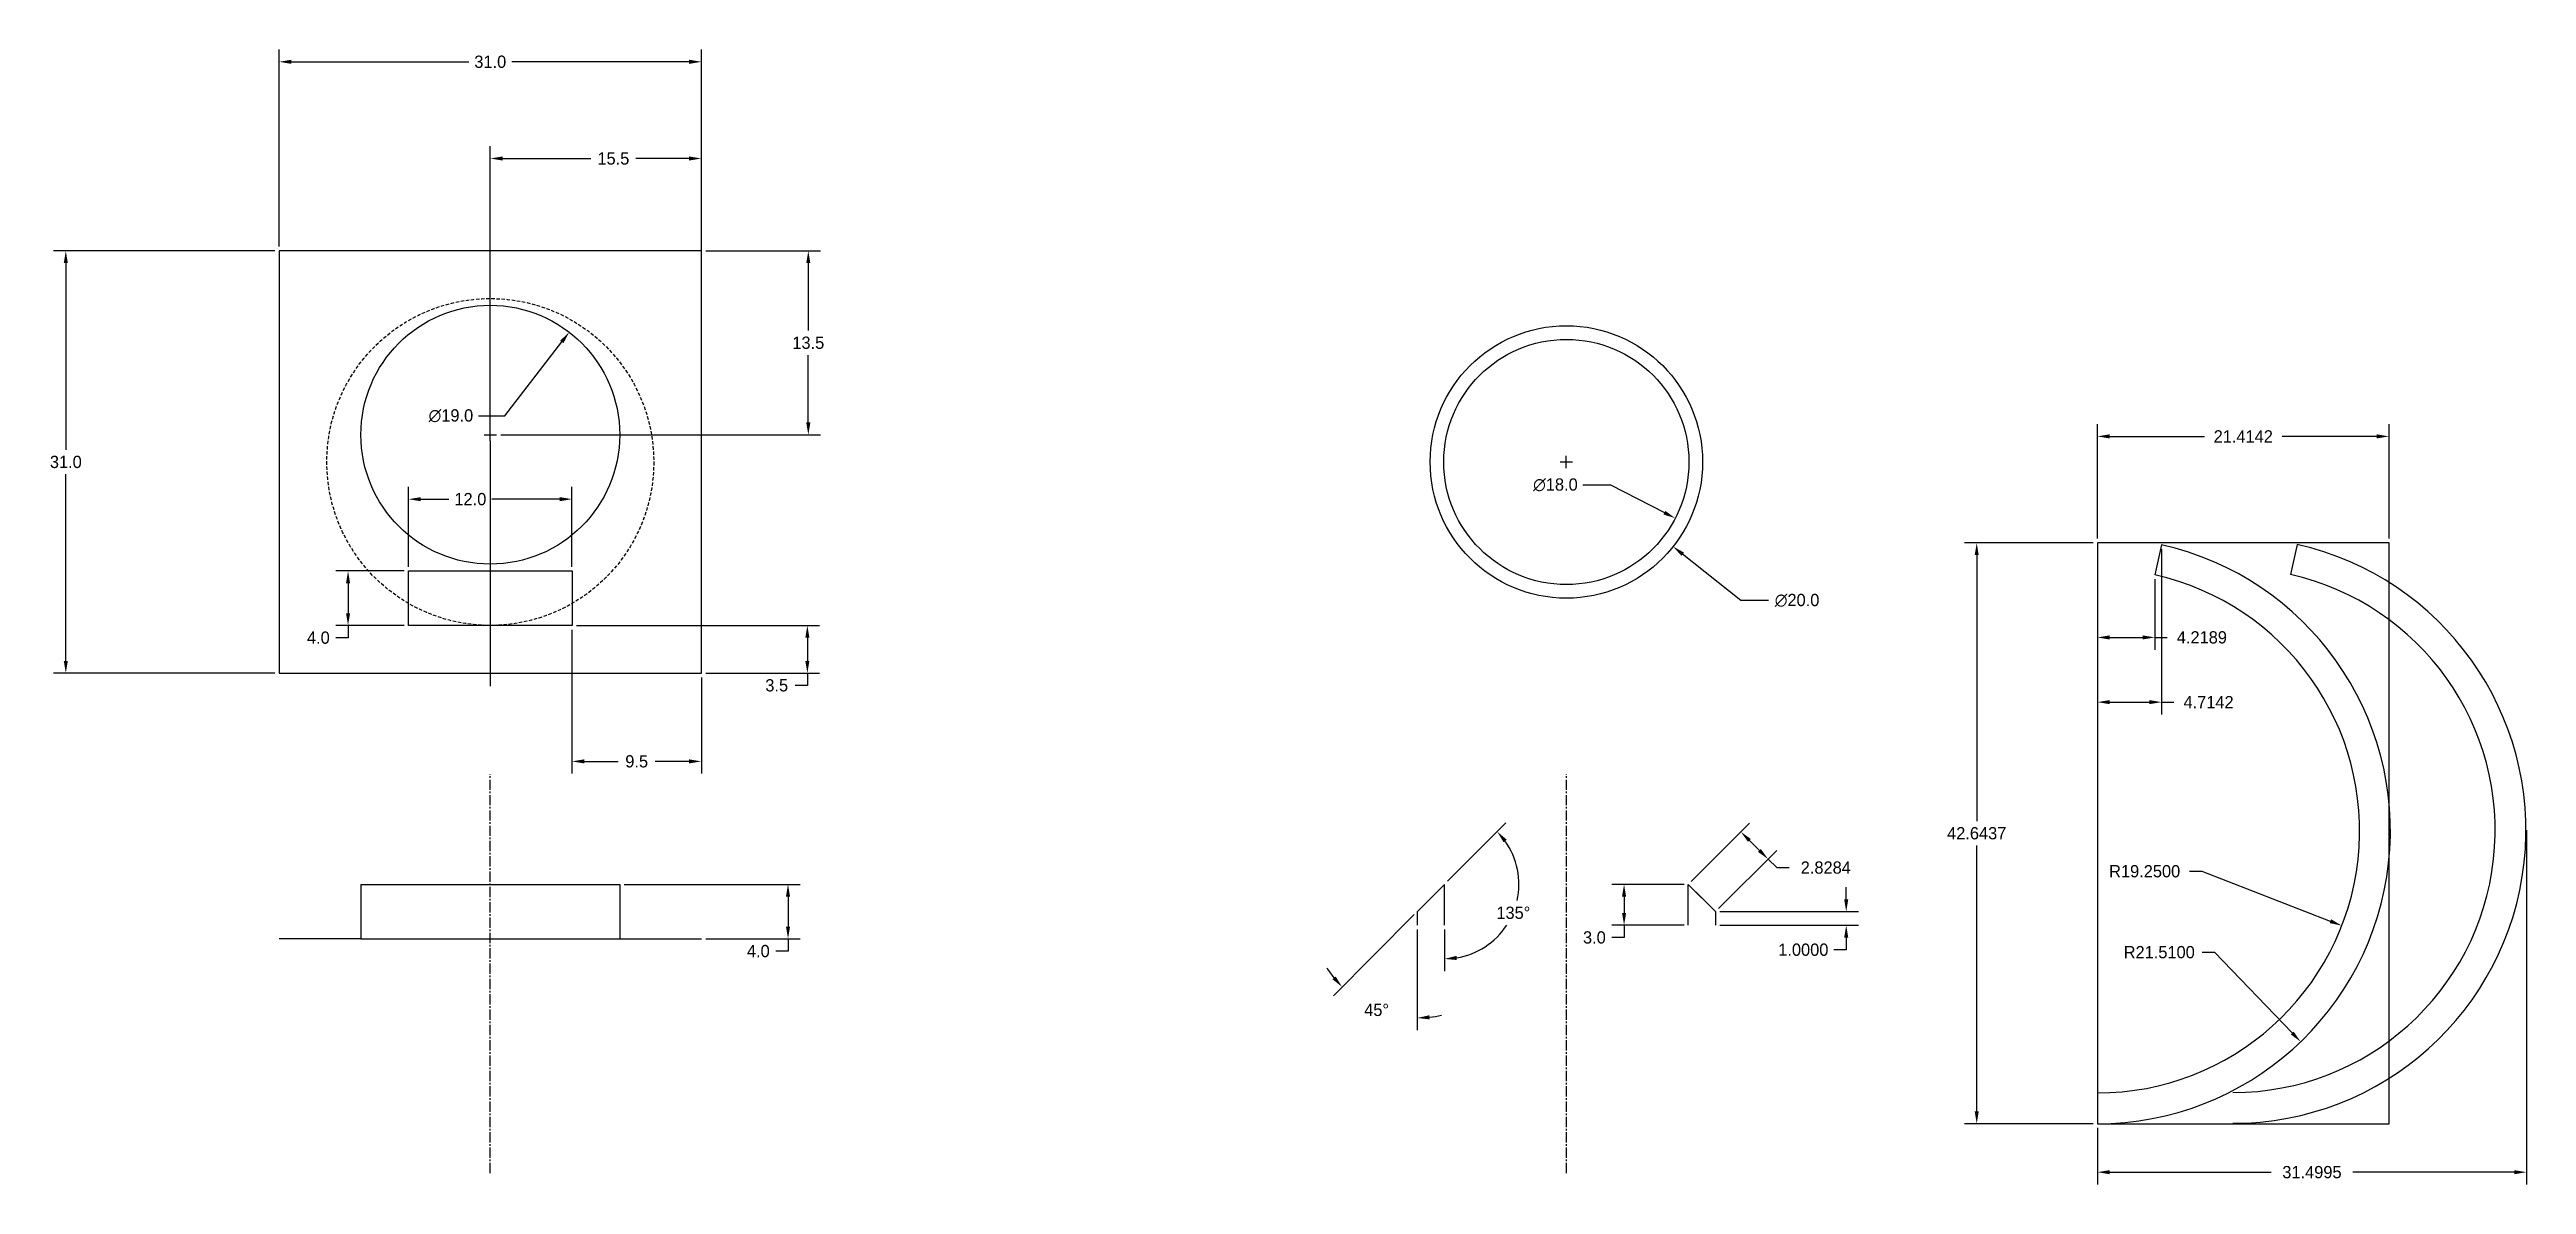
# Model space of a CAD drawing. Header units: inches. Extents: x -10 to 172, y -12 to 71.
import ezdxf

# ---------------------------------------------------------------- set-up
doc = ezdxf.new("R2010")
doc.units = ezdxf.units.IN
doc.header["$MEASUREMENT"] = 0
doc.linetypes.add('CENTER2', pattern=[1.125, 0.75, -0.125, 0.125, -0.125])
doc.linetypes.add('DASHED2', pattern=[0.375, 0.25, -0.125])
doc.layers.add('Dems', color=7, linetype='Continuous')
doc.dimstyles.get("Standard").update_dxf_attribs({"dimtxt": 0.18, "dimasz": 0.18, "dimexe": 0.18, "dimexo": 0.0625, "dimgap": 0.09, "dimtad": 0, "dimtih": 1, "dimtoh": 1, "dimdec": 4, "dimzin": 0, "dimdsep": 46, "dimtxsty": 'Standard', "dimcen": 0.09, "dimadec": 0, "dimazin": 0, "dimtfac": 1, "dimtdec": 4, "dimtofl": 0, "dimtmove": 0, "dimatfit": 3, "dimfxl": 0, "dimtolj": 1, "dimtzin": 0, "dimarcsym": 0})

# ---------------------------------------------------------------- blocks, each defined once
blk = doc.blocks.new('*D1')
at = {"layer": 'Defpoints', "color": 0}
for p in [(37.9, 70.09), (6.9, 56.21), (37.9, 56.21)]:
    blk.add_point(p, dxfattribs=at)
at = {"layer": 'Dems', "color": 0, "lineweight": -2}
for p, q in [((6.9, 56.52), (6.9, 70.99)), ((37.9, 56.52), (37.9, 70.99)), ((7.8, 70.09), (20.83, 70.09)), ((37, 70.09), (23.98, 70.09))]:
    blk.add_line(p, q, dxfattribs=at)
at = {"layer": 'Dems', "color": 0}
for points in [[(7.8, 70.24), (7.8, 69.94), (6.9, 70.09)], [(37, 70.24), (37, 69.94), (37.9, 70.09)]]:
    blk.add_solid(points, dxfattribs=at)
at = {"layer": 'Dems', "color": 0, "insert": (22.4, 70.09), "char_height": 0.9, "attachment_point": 5}
blk.add_mtext('\\A1;31.0', dxfattribs=at)
blk = doc.blocks.new('*D2')
at = {"layer": 'Defpoints', "color": 0}
for p in [(28.2, 50.24), (16.61, 35.18)]:
    blk.add_point(p, dxfattribs=at)
at = {"layer": 'Dems', "color": 0, "lineweight": -2}
for p, q in [((23.47, 44.1), (27.65, 49.53)), ((21.53, 44.1), (23.47, 44.1))]:
    blk.add_line(p, q, dxfattribs=at)
at = {"layer": 'Dems', "color": 0}
blk.add_solid([(27.53, 49.62), (27.77, 49.43), (28.2, 50.24)], dxfattribs=at)
at = {"layer": 'Dems', "color": 0, "insert": (19.51, 44.1), "char_height": 0.9, "attachment_point": 5}
blk.add_mtext('\\A1;∅19.0', dxfattribs=at)
blk = doc.blocks.new('*D3')
at = {"layer": 'Defpoints', "color": 0}
for p in [(6.9, 56.21), (-8.76, 25.21), (6.9, 25.21)]:
    blk.add_point(p, dxfattribs=at)
at = {"layer": 'Dems', "color": 0, "lineweight": -2}
for p, q in [((6.59, 56.21), (-9.66, 56.21)), ((-8.76, 55.31), (-8.76, 41.61)), ((-8.76, 26.11), (-8.76, 39.81)), ((6.59, 25.21), (-9.66, 25.21))]:
    blk.add_line(p, q, dxfattribs=at)
at = {"layer": 'Dems', "color": 0}
for points in [[(-8.91, 55.31), (-8.61, 55.31), (-8.76, 56.21)], [(-8.91, 26.11), (-8.61, 26.11), (-8.76, 25.21)]]:
    blk.add_solid(points, dxfattribs=at)
at = {"layer": 'Dems', "color": 0, "insert": (-8.76, 40.71), "char_height": 0.9, "attachment_point": 5}
blk.add_mtext('\\A1;31.0', dxfattribs=at)
blk = doc.blocks.new('*D4')
at = {"layer": 'Defpoints', "color": 0}
for p in [(31.9, 9.7), (37.9, 5.7), (44.26, 5.7)]:
    blk.add_point(p, dxfattribs=at)
at = {"layer": 'Dems', "color": 0, "lineweight": -2}
for p, q in [((32.22, 9.7), (45.16, 9.7)), ((44.26, 8.8), (44.26, 6.6)), ((38.22, 5.7), (45.16, 5.7)), ((44.26, 5.7), (44.26, 4.8)), ((44.26, 4.8), (43.36, 4.8))]:
    blk.add_line(p, q, dxfattribs=at)
at = {"layer": 'Dems', "color": 0}
for points in [[(44.11, 8.8), (44.41, 8.8), (44.26, 9.7)], [(44.11, 6.6), (44.41, 6.6), (44.26, 5.7)]]:
    blk.add_solid(points, dxfattribs=at)
at = {"layer": 'Dems', "color": 0, "insert": (42.08, 4.8), "char_height": 0.9, "attachment_point": 5}
blk.add_mtext('\\A1;4.0', dxfattribs=at)
blk = doc.blocks.new('*D5')
at = {"layer": 'Defpoints', "color": 0}
for p in [(110.35, 9.7), (105.64, 6.7), (110.35, 6.7)]:
    blk.add_point(p, dxfattribs=at)
at = {"layer": 'Dems', "color": 0, "lineweight": -2}
for p, q in [((110.04, 9.7), (104.74, 9.7)), ((105.64, 8.8), (105.64, 7.6)), ((110.04, 6.7), (104.74, 6.7)), ((105.64, 5.8), (104.74, 5.8)), ((105.64, 6.7), (105.64, 5.8))]:
    blk.add_line(p, q, dxfattribs=at)
at = {"layer": 'Dems', "color": 0}
for points in [[(105.49, 8.8), (105.79, 8.8), (105.64, 9.7)], [(105.49, 7.6), (105.79, 7.6), (105.64, 6.7)]]:
    blk.add_solid(points, dxfattribs=at)
at = {"layer": 'Dems', "color": 0, "insert": (103.46, 5.8), "char_height": 0.9, "attachment_point": 5}
blk.add_mtext('\\A1;3.0', dxfattribs=at)
blk = doc.blocks.new('*D6')
at = {"layer": 'Defpoints', "color": 0}
for p in [(92.45, 9.7), (92.45, 9.7), (90.45, 7.7), (92.45, 6.7), (96.33, 5.83)]:
    blk.add_point(p, dxfattribs=at)
at = {"layer": 'Dems', "color": 0, "lineweight": -2}
for p, q in [((92.67, 9.93), (96.95, 14.22)), ((92.45, 6.39), (92.45, 3.33))]:
    blk.add_line(p, q, dxfattribs=at)
for start, end in [(347.4404, 35.6743), (279.4296, 326.8908)]:
    blk.add_arc((92.45, 9.7), 5.47, start, end, dxfattribs=at)
at = {"layer": 'Dems', "color": 0}
for points in [[(96.79, 12.8), (97.02, 12.99), (96.32, 13.58)], [(93.36, 4.15), (93.34, 4.45), (92.45, 4.23)]]:
    blk.add_solid(points, dxfattribs=at)
at = {"layer": 'Dems', "color": 0, "insert": (97.51, 7.61), "char_height": 0.9, "attachment_point": 5}
blk.add_mtext('\\A1;135°', dxfattribs=at)
blk = doc.blocks.new('*D7')
at = {"layer": 'Defpoints', "color": 0}
for p in [(93.41, 44.85), (109.4, 36.58)]:
    blk.add_point(p, dxfattribs=at)
at = {"layer": 'Dems', "color": 0, "lineweight": -2}
for p, q in [((102.62, 39.03), (104.65, 39.03)), ((104.65, 39.03), (108.6, 36.99))]:
    blk.add_line(p, q, dxfattribs=at)
at = {"layer": 'Dems', "color": 0}
blk.add_solid([(108.67, 37.12), (108.53, 36.86), (109.4, 36.58)], dxfattribs=at)
at = {"layer": 'Dems', "color": 0, "insert": (100.6, 39.03), "char_height": 0.9, "attachment_point": 5}
blk.add_mtext('\\A1;∅18.0', dxfattribs=at)
blk = doc.blocks.new('*D8')
at = {"layer": 'Defpoints', "color": 0}
for p in [(93.57, 46.93), (109.24, 34.5)]:
    blk.add_point(p, dxfattribs=at)
at = {"layer": 'Dems', "color": 0, "lineweight": -2}
for p, q in [((100.95, 40.71), (101.85, 40.71)), ((101.4, 40.26), (101.4, 41.16)), ((114.22, 30.55), (109.94, 33.94)), ((116.24, 30.55), (114.22, 30.55))]:
    blk.add_line(p, q, dxfattribs=at)
at = {"layer": 'Dems', "color": 0}
blk.add_solid([(110.04, 34.06), (109.85, 33.82), (109.24, 34.5)], dxfattribs=at)
at = {"layer": 'Dems', "color": 0, "insert": (118.34, 30.55), "char_height": 0.9, "attachment_point": 5}
blk.add_mtext('\\A1;∅20.0', dxfattribs=at)
blk = doc.blocks.new('*D9')
at = {"layer": 'Defpoints', "color": 0}
for p in [(116.21, 11.56), (110.35, 9.7), (112.35, 7.7)]:
    blk.add_point(p, dxfattribs=at)
at = {"layer": 'Dems', "color": 0, "lineweight": -2}
for p, q in [((110.57, 9.92), (114.85, 14.2)), ((114.85, 12.93), (115.58, 12.2)), ((112.57, 7.92), (116.85, 12.2)), ((116.21, 11.56), (116.85, 10.93)), ((116.85, 10.93), (117.75, 10.93))]:
    blk.add_line(p, q, dxfattribs=at)
at = {"layer": 'Dems', "color": 0}
for points in [[(114.95, 13.03), (114.74, 12.82), (114.21, 13.56)], [(115.68, 12.3), (115.47, 12.09), (116.21, 11.56)]]:
    blk.add_solid(points, dxfattribs=at)
at = {"layer": 'Dems', "color": 0, "insert": (120.45, 10.93), "char_height": 0.9, "attachment_point": 5}
blk.add_mtext('\\A1;2.8284', dxfattribs=at)
blk = doc.blocks.new('*D10')
at = {"layer": 'Defpoints', "color": 0}
for p in [(112.35, 7.7), (112.35, 6.7), (121.95, 6.7)]:
    blk.add_point(p, dxfattribs=at)
at = {"layer": 'Dems', "color": 0, "lineweight": -2}
for p, q in [((121.95, 8.6), (121.95, 9.5)), ((112.67, 7.7), (122.85, 7.7)), ((112.67, 6.7), (122.85, 6.7)), ((121.95, 5.8), (121.95, 4.9)), ((121.95, 4.9), (121.05, 4.9))]:
    blk.add_line(p, q, dxfattribs=at)
at = {"layer": 'Dems', "color": 0}
for points in [[(121.8, 8.6), (122.1, 8.6), (121.95, 7.7)], [(121.8, 5.8), (122.1, 5.8), (121.95, 6.7)]]:
    blk.add_solid(points, dxfattribs=at)
at = {"layer": 'Dems', "color": 0, "insert": (118.8, 4.9), "char_height": 0.9, "attachment_point": 5}
blk.add_mtext('\\A1;1.0000', dxfattribs=at)
blk = doc.blocks.new('*D11')
at = {"layer": 'Defpoints', "color": 0}
for p in [(92.45, 9.7), (90.45, 7.7), (90.45, 7.7), (90.45, 6.7), (86.56, 0.93)]:
    blk.add_point(p, dxfattribs=at)
at = {"layer": 'Dems', "color": 0, "lineweight": -2}
for p, q in [((90.23, 7.48), (84.31, 1.53)), ((90.45, 6.39), (90.45, -1.01))]:
    blk.add_line(p, q, dxfattribs=at)
for start, end in [(211.8833, 218.4936), (276.6103, 283.2206)]:
    blk.add_arc((90.45, 7.7), 7.81, start, end, dxfattribs=at)
at = {"layer": 'Dems', "color": 0}
for points in [[(84.46, 2.94), (84.23, 2.74), (84.94, 2.17)], [(91.36, -0.21), (91.34, 0.09), (90.45, -0.11)]]:
    blk.add_solid(points, dxfattribs=at)
at = {"layer": 'Dems', "color": 0, "insert": (87.47, 0.48), "char_height": 0.9, "attachment_point": 5}
blk.add_mtext('\\A1;45°', dxfattribs=at)
blk = doc.blocks.new('*D12')
at = {"layer": 'Defpoints', "color": 0}
for p in [(37.9, 56.21), (45.75, 56.21), (22.85, 42.71)]:
    blk.add_point(p, dxfattribs=at)
at = {"layer": 'Dems', "color": 0, "lineweight": -2}
for p, q in [((38.22, 56.21), (46.65, 56.21)), ((45.75, 55.31), (45.75, 50.36)), ((45.75, 43.61), (45.75, 48.56)), ((23.17, 42.71), (46.65, 42.71))]:
    blk.add_line(p, q, dxfattribs=at)
at = {"layer": 'Dems', "color": 0}
for points in [[(45.6, 55.31), (45.9, 55.31), (45.75, 56.21)], [(45.6, 43.61), (45.9, 43.61), (45.75, 42.71)]]:
    blk.add_solid(points, dxfattribs=at)
at = {"layer": 'Dems', "color": 0, "insert": (45.75, 49.46), "char_height": 0.9, "attachment_point": 5}
blk.add_mtext('\\A1;13.5', dxfattribs=at)
blk = doc.blocks.new('*D13')
at = {"layer": 'Defpoints', "color": 0}
for p in [(37.9, 62.99), (22.4, 42.26), (37.9, 25.21)]:
    blk.add_point(p, dxfattribs=at)
at = {"layer": 'Dems', "color": 0, "lineweight": -2}
for p, q in [((22.4, 42.57), (22.4, 63.89)), ((37.9, 25.52), (37.9, 63.89)), ((23.3, 62.99), (29.79, 62.99)), ((37, 62.99), (33.09, 62.99))]:
    blk.add_line(p, q, dxfattribs=at)
at = {"layer": 'Dems', "color": 0}
for points in [[(23.3, 63.14), (23.3, 62.84), (22.4, 62.99)], [(37, 63.14), (37, 62.84), (37.9, 62.99)]]:
    blk.add_solid(points, dxfattribs=at)
at = {"layer": 'Dems', "color": 0, "insert": (31.44, 62.99), "char_height": 0.9, "attachment_point": 5}
blk.add_mtext('\\A1;15.5', dxfattribs=at)
blk = doc.blocks.new('*D14')
at = {"layer": 'Defpoints', "color": 0}
for p in [(16.4, 32.71), (11.96, 28.71), (16.4, 28.71)]:
    blk.add_point(p, dxfattribs=at)
at = {"layer": 'Dems', "color": 0, "lineweight": -2}
for p, q in [((16.09, 32.71), (11.06, 32.71)), ((11.96, 31.81), (11.96, 29.61)), ((16.09, 28.71), (11.06, 28.71)), ((11.96, 27.81), (11.06, 27.81)), ((11.96, 28.71), (11.96, 27.81))]:
    blk.add_line(p, q, dxfattribs=at)
at = {"layer": 'Dems', "color": 0}
for points in [[(11.81, 31.81), (12.11, 31.81), (11.96, 32.71)], [(11.81, 29.61), (12.11, 29.61), (11.96, 28.71)]]:
    blk.add_solid(points, dxfattribs=at)
at = {"layer": 'Dems', "color": 0, "insert": (9.78, 27.81), "char_height": 0.9, "attachment_point": 5}
blk.add_mtext('\\A1;4.0', dxfattribs=at)
blk = doc.blocks.new('*D15')
at = {"layer": 'Defpoints', "color": 0}
for p in [(28.4, 37.98), (16.4, 32.71), (28.4, 32.71)]:
    blk.add_point(p, dxfattribs=at)
at = {"layer": 'Dems', "color": 0, "lineweight": -2}
for p, q in [((16.4, 33.02), (16.4, 38.88)), ((28.4, 33.02), (28.4, 38.88)), ((17.3, 37.98), (19.37, 37.98)), ((27.5, 37.98), (22.52, 37.98))]:
    blk.add_line(p, q, dxfattribs=at)
at = {"layer": 'Dems', "color": 0}
for points in [[(17.3, 38.13), (17.3, 37.83), (16.4, 37.98)], [(27.5, 38.13), (27.5, 37.83), (28.4, 37.98)]]:
    blk.add_solid(points, dxfattribs=at)
at = {"layer": 'Dems', "color": 0, "insert": (20.94, 37.98), "char_height": 0.9, "attachment_point": 5}
blk.add_mtext('\\A1;12.0', dxfattribs=at)
blk = doc.blocks.new('*D16')
at = {"layer": 'Defpoints', "color": 0}
for p in [(28.4, 28.71), (37.9, 25.21), (45.68, 25.21)]:
    blk.add_point(p, dxfattribs=at)
at = {"layer": 'Dems', "color": 0, "lineweight": -2}
for p, q in [((28.72, 28.71), (46.58, 28.71)), ((45.68, 27.81), (45.68, 26.11)), ((38.22, 25.21), (46.58, 25.21)), ((45.68, 24.31), (44.78, 24.31)), ((45.68, 25.21), (45.68, 24.31))]:
    blk.add_line(p, q, dxfattribs=at)
at = {"layer": 'Dems', "color": 0}
for points in [[(45.53, 27.81), (45.83, 27.81), (45.68, 28.71)], [(45.53, 26.11), (45.83, 26.11), (45.68, 25.21)]]:
    blk.add_solid(points, dxfattribs=at)
at = {"layer": 'Dems', "color": 0, "insert": (43.43, 24.31), "char_height": 0.9, "attachment_point": 5}
blk.add_mtext('\\A1;3.5', dxfattribs=at)
blk = doc.blocks.new('*D17')
at = {"layer": 'Defpoints', "color": 0}
for p in [(28.4, 28.71), (37.9, 25.21), (37.9, 18.73)]:
    blk.add_point(p, dxfattribs=at)
at = {"layer": 'Dems', "color": 0, "lineweight": -2}
for p, q in [((28.4, 28.4), (28.4, 17.83)), ((37.9, 24.9), (37.9, 17.83)), ((29.3, 18.73), (31.8, 18.73)), ((37, 18.73), (34.5, 18.73))]:
    blk.add_line(p, q, dxfattribs=at)
at = {"layer": 'Dems', "color": 0}
for points in [[(29.3, 18.88), (29.3, 18.58), (28.4, 18.73)], [(37, 18.88), (37, 18.58), (37.9, 18.73)]]:
    blk.add_solid(points, dxfattribs=at)
at = {"layer": 'Dems', "color": 0, "insert": (33.15, 18.73), "char_height": 0.9, "attachment_point": 5}
blk.add_mtext('\\A1;9.5', dxfattribs=at)
blk = doc.blocks.new('*D18')
at = {"layer": 'Defpoints', "color": 0}
for p in [(140.39, 34.77), (131.53, -7.87), (140.39, -7.87)]:
    blk.add_point(p, dxfattribs=at)
at = {"layer": 'Dems', "color": 0, "lineweight": -2}
for p, q in [((140.08, 34.77), (130.63, 34.77)), ((131.53, 33.87), (131.53, 14.35)), ((131.53, -6.97), (131.53, 12.55)), ((140.08, -7.87), (130.63, -7.87))]:
    blk.add_line(p, q, dxfattribs=at)
at = {"layer": 'Dems', "color": 0}
for points in [[(131.38, 33.87), (131.68, 33.87), (131.53, 34.77)], [(131.38, -6.97), (131.68, -6.97), (131.53, -7.87)]]:
    blk.add_solid(points, dxfattribs=at)
at = {"layer": 'Dems', "color": 0, "insert": (131.53, 13.45), "char_height": 0.9, "attachment_point": 5}
blk.add_mtext('\\A1;42.6437', dxfattribs=at)
blk = doc.blocks.new('*D19')
at = {"layer": 'Defpoints', "color": 0}
for p in [(161.8, 42.59), (140.39, 34.77), (161.8, 34.77)]:
    blk.add_point(p, dxfattribs=at)
at = {"layer": 'Dems', "color": 0, "lineweight": -2}
for p, q in [((140.39, 35.09), (140.39, 43.49)), ((141.29, 42.59), (148.25, 42.59)), ((160.9, 42.59), (153.95, 42.59)), ((161.8, 35.09), (161.8, 43.49))]:
    blk.add_line(p, q, dxfattribs=at)
at = {"layer": 'Dems', "color": 0}
for points in [[(141.29, 42.74), (141.29, 42.44), (140.39, 42.59)], [(160.9, 42.74), (160.9, 42.44), (161.8, 42.59)]]:
    blk.add_solid(points, dxfattribs=at)
at = {"layer": 'Dems', "color": 0, "insert": (151.1, 42.59), "char_height": 0.9, "attachment_point": 5}
blk.add_mtext('\\A1;21.4142', dxfattribs=at)
blk = doc.blocks.new('*D20')
at = {"layer": 'Defpoints', "color": 0}
for p in [(140.39, 13.64), (158.33, 6.67)]:
    blk.add_point(p, dxfattribs=at)
at = {"layer": 'Dems', "color": 0, "lineweight": -2}
for p, q in [((147.16, 10.66), (148.06, 10.66)), ((148.06, 10.66), (157.49, 7))]:
    blk.add_line(p, q, dxfattribs=at)
at = {"layer": 'Dems', "color": 0}
blk.add_solid([(157.55, 7.14), (157.44, 6.86), (158.33, 6.67)], dxfattribs=at)
at = {"layer": 'Dems', "color": 0, "insert": (143.86, 10.66), "char_height": 0.9, "attachment_point": 5}
blk.add_mtext('\\A1;R19.2500', dxfattribs=at)
blk = doc.blocks.new('*D21')
at = {"layer": 'Defpoints', "color": 0}
for p in [(140.39, 13.64), (155.31, -1.85)]:
    blk.add_point(p, dxfattribs=at)
at = {"layer": 'Dems', "color": 0, "lineweight": -2}
for p, q in [((148.08, 4.72), (148.98, 4.72)), ((148.98, 4.72), (154.69, -1.2))]:
    blk.add_line(p, q, dxfattribs=at)
at = {"layer": 'Dems', "color": 0}
blk.add_solid([(154.79, -1.1), (154.58, -1.31), (155.31, -1.85)], dxfattribs=at)
at = {"layer": 'Dems', "color": 0, "insert": (144.93, 4.72), "char_height": 0.9, "attachment_point": 5}
blk.add_mtext('\\A1;R21.5100', dxfattribs=at)
blk = doc.blocks.new('*D22')
at = {"layer": 'Defpoints', "color": 0}
for p in [(140.39, 34.77), (144.61, 32.42), (144.61, 27.83)]:
    blk.add_point(p, dxfattribs=at)
at = {"layer": 'Dems', "color": 0, "lineweight": -2}
for p, q in [((140.39, 34.46), (140.39, 26.93)), ((144.61, 32.11), (144.61, 26.93)), ((141.29, 27.83), (143.71, 27.83)), ((144.61, 27.83), (145.51, 27.83))]:
    blk.add_line(p, q, dxfattribs=at)
at = {"layer": 'Dems', "color": 0}
for points in [[(141.29, 27.98), (141.29, 27.68), (140.39, 27.83)], [(143.71, 27.98), (143.71, 27.68), (144.61, 27.83)]]:
    blk.add_solid(points, dxfattribs=at)
at = {"layer": 'Dems', "color": 0, "insert": (148.06, 27.83), "char_height": 0.9, "attachment_point": 5}
blk.add_mtext('\\A1;4.2189', dxfattribs=at)
blk = doc.blocks.new('*D23')
at = {"layer": 'Defpoints', "color": 0}
for p in [(140.39, 34.77), (145.1, 34.63), (145.1, 23.08)]:
    blk.add_point(p, dxfattribs=at)
at = {"layer": 'Dems', "color": 0, "lineweight": -2}
for p, q in [((140.39, 34.46), (140.39, 22.18)), ((145.1, 34.32), (145.1, 22.18)), ((141.29, 23.08), (144.2, 23.08)), ((145.1, 23.08), (146, 23.08))]:
    blk.add_line(p, q, dxfattribs=at)
at = {"layer": 'Dems', "color": 0}
for points in [[(141.29, 23.23), (141.29, 22.93), (140.39, 23.08)], [(144.2, 23.23), (144.2, 22.93), (145.1, 23.08)]]:
    blk.add_solid(points, dxfattribs=at)
at = {"layer": 'Dems', "color": 0, "insert": (148.55, 23.08), "char_height": 0.9, "attachment_point": 5}
blk.add_mtext('\\A1;4.7142', dxfattribs=at)
blk = doc.blocks.new('*D25')
at = {"layer": 'Defpoints', "color": 0}
for p in [(171.89, 13.98), (140.39, -7.87), (171.89, -11.43)]:
    blk.add_point(p, dxfattribs=at)
at = {"layer": 'Dems', "color": 0, "lineweight": -2}
for p, q in [((171.89, 13.67), (171.89, -12.33)), ((140.39, -8.18), (140.39, -12.33)), ((141.29, -11.43), (153.14, -11.43)), ((170.99, -11.43), (159.14, -11.43))]:
    blk.add_line(p, q, dxfattribs=at)
at = {"layer": 'Dems', "color": 0}
for points in [[(141.29, -11.28), (141.29, -11.58), (140.39, -11.43)], [(170.99, -11.28), (170.99, -11.58), (171.89, -11.43)]]:
    blk.add_solid(points, dxfattribs=at)
at = {"layer": 'Dems', "color": 0, "insert": (156.14, -11.43), "char_height": 0.9, "attachment_point": 5}
blk.add_mtext('\\A1;31.4995', dxfattribs=at)

msp = doc.modelspace()

# ---------------------------------------------------------------- linework, layer by layer
for p, q in [((12.90382, 9.70379), (12.90382, 5.70379)), ((12.90382, 9.70379), (31.90382, 9.70379)), ((31.90382, 9.70379), (31.90382, 5.70379)), ((12.90382, 5.70379), (6.90382, 5.70379)), ((12.90382, 5.70379), (31.90382, 5.70379)), ((31.90382, 5.70379), (37.90382, 5.70379)), ((32.90382, 5.70379), (36.40382, 5.70379))]:
    msp.add_line(p, q)
at = {"color": 3}
for p, q in [((92.45382, 9.70379), (90.45382, 7.69652)), ((92.45382, 6.70379), (92.45382, 9.70379)), ((110.35382, 6.70379), (110.35382, 9.70379)), ((110.35382, 9.70379), (111.40382, 8.65379)), ((110.35382, 9.70379), (112.35382, 7.70379)), ((90.45382, 7.69652), (90.45382, 6.70379)), ((112.35382, 7.70379), (112.35382, 6.70379))]:
    msp.add_line(p, q, dxfattribs=at)
for points in [[(6.90382, 25.21153), (37.90382, 25.21153), (37.90382, 56.21153), (6.90382, 56.21153)], [(16.40382, 32.71153), (28.40382, 32.71153), (28.40382, 28.71153), (16.40382, 28.71153)]]:
    msp.add_lwpolyline(points, close=True)
at = {"color": 1, "linetype": 'DASHED2'}
msp.add_circle((22.40382, 40.71153), 12, dxfattribs=at)
msp.add_circle((22.40382, 42.71153), 9.5)
at = {"color": 3}
for radius in [10, 9]:
    msp.add_circle((101.40382, 40.71153), radius, dxfattribs=at)
at = {"layer": 'Dems'}
for p, q in [((21.95382, 42.71153), (22.85382, 42.71153)), ((22.40382, 42.26153), (22.40382, 43.16153)), ((22.40382, 42.26153), (22.40382, 24.26153)), ((145.10433, 34.62792), (144.60902, 32.42287)), ((155.05551, 34.65498), (154.5602, 32.44993)), ((140.39009, -5.60912), (140.39009, -7.86912))]:
    msp.add_line(p, q, dxfattribs=at)
at = {"layer": 'Dems', "linetype": 'CENTER2'}
for p, q in [((22.40382, -11.4892), (22.40382, 17.80368)), ((101.40382, -11.4892), (101.40382, 17.80368))]:
    msp.add_line(p, q, dxfattribs=at)
at = {"layer": 'Dems'}
msp.add_lwpolyline([(140.39009, -7.86912), (161.80425, -7.86912), (161.80425, 34.77454), (140.39009, 34.77454)], close=True, dxfattribs=at)
for centre, radius in [((140.39009, 13.64088), 21.51), ((150.34127, 13.66794), 21.51), ((140.39009, 13.64088), 19.25), ((150.34127, 13.66794), 19.25)]:
    msp.add_arc(centre, radius, 270, 77.34, dxfattribs=at)

# ---------------------------------------------------------------- dimensions: what is measured, and where the dimension line sits
for base, p1, p2, override, picture, middle in [((37.90382, 70.09041), (6.90382, 56.21153), (37.90382, 56.21153), {"dimscale": 5, "dimdec": 1}, '*D1', (22.40382, 70.09041)), ((161.80425, 42.58739), (140.39009, 34.77454), (161.80425, 34.77454), {"dimscale": 5}, '*D19', (151.09717, 42.58739)), ((144.60902, 27.83345), (140.39009, 34.77454), (144.60902, 32.42287), {"dimscale": 5}, '*D22', (148.05902, 27.83345)), ((145.10433, 23.07838), (140.39009, 34.77454), (145.10433, 34.62792), {"dimscale": 5}, '*D23', (148.55433, 23.07838)), ((37.90382, 18.72876), (28.40382, 28.71153), (37.90382, 25.21153), {"dimscale": 5, "dimdec": 1}, '*D17', (33.15382, 18.72876)), ((171.88955, -11.42987), (140.39009, -7.86912), (171.88955, 13.98378), {"dimscale": 5}, '*D25', (156.13982, -11.42987))]:
    dim = msp.add_linear_dim(base=base, p1=p1, p2=p2, dimstyle='Standard', override=override, dxfattribs=at)
    dim.commit()
    dim.dimension.update_dxf_attribs({"geometry": picture, "text_midpoint": middle})
for base, p1, p2, picture, middle in [((37.90382, 62.99074), (22.40382, 42.26153), (37.90382, 25.21153), '*D13', (31.43884, 62.99074)), ((28.40382, 37.98262), (16.40382, 32.71153), (28.40382, 32.71153), '*D15', (20.94179, 37.98262))]:
    dim = msp.add_linear_dim(base=base, p1=p1, p2=p2, dimstyle='Standard', override={"dimscale": 5, "dimdec": 1}, dxfattribs=at)
    dim.commit()
    dim.dimension.update_dxf_attribs({"geometry": picture, "text_midpoint": middle, "dimtype": 160})
for base, p1, p2, override, picture, middle in [((-8.76252, 25.21153), (6.90382, 56.21153), (6.90382, 25.21153), {"dimscale": 5, "dimdec": 1}, '*D3', (-8.76252, 40.71153)), ((45.75256, 56.21153), (22.85382, 42.71153), (37.90382, 56.21153), {"dimscale": 5, "dimdec": 1}, '*D12', (45.75256, 49.46153)), ((131.53362, -7.86912), (140.39009, 34.77454), (140.39009, -7.86912), {"dimscale": 5}, '*D18', (131.53362, 13.45271)), ((11.95848, 28.71153), (16.40382, 32.71153), (16.40382, 28.71153), {"dimscale": 5, "dimdec": 1}, '*D14', (9.78348, 27.81153)), ((45.67844, 25.21153), (28.40382, 28.71153), (37.90382, 25.21153), {"dimscale": 5, "dimdec": 1}, '*D16', (43.42844, 24.31153)), ((44.25931, 5.70379), (31.90382, 9.70379), (37.90382, 5.70379), {"dimscale": 5, "dimdec": 1}, '*D4', (42.08431, 4.80379)), ((105.6398, 6.70379), (110.35382, 9.70379), (110.35382, 6.70379), {"dimscale": 5, "dimdec": 1}, '*D5', (103.4648, 5.80379)), ((121.94556, 6.70379), (112.35382, 7.70379), (112.35382, 6.70379), {"dimscale": 5}, '*D10', (118.79556, 4.90379))]:
    dim = msp.add_linear_dim(base=base, p1=p1, p2=p2, angle=90, dimstyle='Standard', override=override, dxfattribs=at)
    dim.commit()
    dim.dimension.update_dxf_attribs({"geometry": picture, "text_midpoint": middle})
for p1, p2, picture, middle in [((16.60751, 35.18472), (28.20012, 50.23834), '*D2', (19.50967, 44.09702)), ((93.56936, 46.92613), (109.23828, 34.49694), '*D8', (118.34038, 30.54891)), ((93.40989, 44.84639), (109.39775, 36.57667), '*D7', (100.5987, 39.03312))]:
    dim = msp.add_diameter_dim_2p(p1=p1, p2=p2, dimstyle='Standard', override={"dimscale": 5, "dimdec": 1}, dxfattribs=at)
    dim.commit()
    dim.dimension.update_dxf_attribs({"geometry": picture, "text_midpoint": middle, "dimtype": 163})
for base, line1, line2, picture, middle in [((96.32739, 5.8349), ((92.45382, 9.70379), (90.45382, 7.69652)), ((92.45382, 6.70379), (92.45382, 9.70379)), '*D6', (97.51372, 7.61328)), ((86.55938, 0.93229), ((90.45382, 7.69652), (90.45382, 6.70379)), ((92.45382, 9.70379), (90.45382, 7.69652)), '*D11', (87.47343, 0.48274))]:
    dim = msp.add_angular_dim_2l(base=base, line1=line1, line2=line2, dimstyle='Standard', override={"dimscale": 5}, dxfattribs=at)
    dim.commit()
    dim.dimension.update_dxf_attribs({"geometry": picture, "text_midpoint": middle})
dim = msp.add_aligned_dim(p1=(110.35382, 9.70379), p2=(112.35382, 7.70379), distance=5.45582, dimstyle='Standard', override={"dimscale": 5}, dxfattribs=at)
dim.commit()
dim.dimension.update_dxf_attribs({"geometry": '*D9', "text_midpoint": (120.44806, 10.92524)})
for mpoint, picture, middle in [((158.33356, 6.6699), '*D20', (143.85689, 10.66235)), ((155.3105, -1.85304), '*D21', (144.93219, 4.71851))]:
    dim = msp.add_radius_dim(center=(140.39009, 13.64088), mpoint=mpoint, dimstyle='Standard', override={"dimscale": 5}, dxfattribs=at)
    dim.commit()
    dim.dimension.update_dxf_attribs({"geometry": picture, "text_midpoint": middle, "dimtype": 164})

doc.saveas('drawing.dxf')
